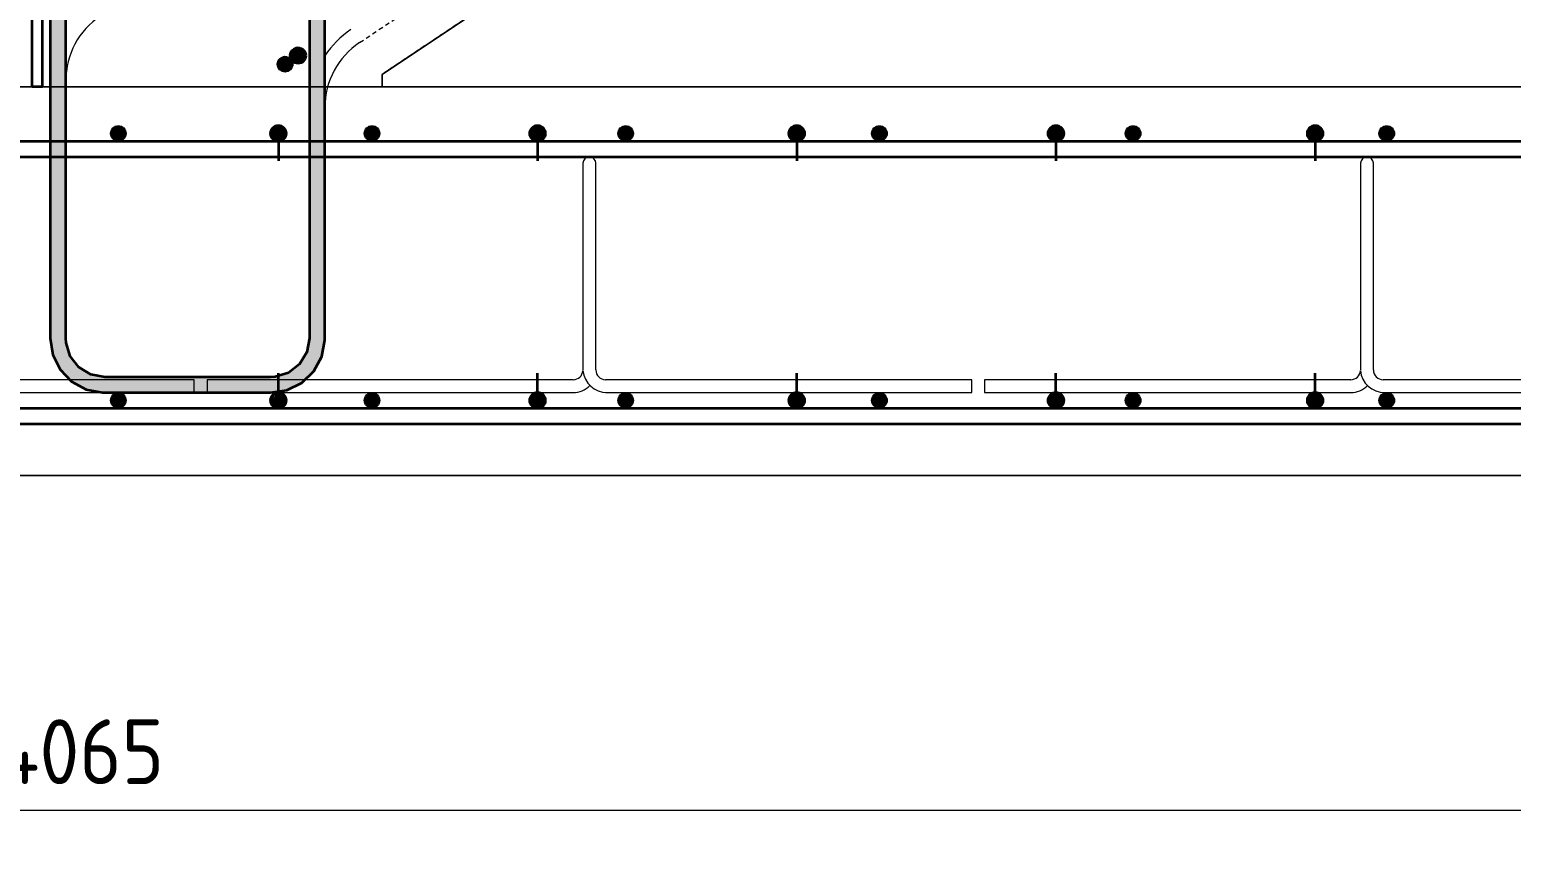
# Model space of a CAD drawing. Header units: millimetres. Extents: x 38156 to 72532, y -3741 to 33881.
# Drawn here: x 50478 to 51622, y -3308 to -2676 of the extents above; entities that cross this region are included whole.
import ezdxf

# ---------------------------------------------------------------- set-up
doc = ezdxf.new("R2010")
doc.units = ezdxf.units.MM
doc.linetypes.add('01 Штриховая _4 мм_', pattern=[6, 3.5, -2.5])
for name, color, linetype, lineweight in [('AA_Dim', 7, 'Continuous', 9), ('AA_Dim-20', 7, 'Continuous', 9), ('AA_Linii', 7, 'Continuous', 9), ('AA_Oformlenie', 7, 'Continuous', 9), ('AF_Element', 7, 'Continuous', 20), ('AF_Element_Опалубка', 253, 'Continuous', 20), ('AF_Perekritie', 7, 'Continuous', 20), ('AF_Perekritie_Опалубка', 253, 'Continuous', 20), ('KR_Armatura', 7, 'Continuous', 20), ('KR_Armatura_Tonkie', 7, 'Continuous', 20), ('KR_Fundament', 7, 'Continuous', 20)]:
    doc.layers.add(name, color=color, linetype=linetype, lineweight=lineweight)
doc.styles.add('ISOCPEUR_2', font='isocpeur.ttf', dxfattribs={"width": 0.9, "height": 50})
doc.dimstyles.new('01_Точн_3_знака__непрозр__1', dxfattribs={"dimscale": 304.8, "dimtxt": 49.799059, "dimasz": 0.111549, "dimexe": 0.098425, "dimexo": 0.065617, "dimgap": 0.016404, "dimtad": 1, "dimdec": 3, "dimrnd": 0.001, "dimdsep": 46, "dimtxsty": 'ISOCPEUR_2', "dimblk1": 'OBLIQUE', "dimblk2": 'OBLIQUE', "dimsah": 1, "dimcen": 0.09, "dimdle": 0.098425, "dimazin": 0, "dimtfac": 1, "dimtdec": 4, "dimtix": 1, "dimtmove": 0, "dimatfit": 3, "dimfxl": 1, "dimtvp": 1, "dimtfill": 1, "dimtolj": 1, "dimtzin": 0, "dimlwd": 18, "dimlwe": 18, "dimarcsym": 2})

# ---------------------------------------------------------------- blocks, each defined once
blk = doc.blocks.new('Лестница - Лестница-3665204-Разрез 1 Арм')
at = {"layer": 'AF_Perekritie', "linetype": '01 Штриховая _4 мм_'}
for p, q in [((44400.6, -1670), (42840.1, -2710.4)), ((42840.1, -2710.4), (44400.6, -1670)), ((42840.1, -2720), (42540.1, -2720)), ((42540.1, -2720), (42840.1, -2720)), ((42840.1, -2710.4), (42840.1, -2720)), ((42840.1, -2720), (42840.1, -2710.4))]:
    blk.add_line(p, q, dxfattribs=at)
blk = doc.blocks.new('351_Ряд стержней П переменный шаг _НесАрм_РабПлоск_ - Тип 1-3779279-Разрез 1 Арм')
at = {"layer": 'KR_Armatura_Tonkie', "lineweight": 35}
for points in [[(42584.1, -2914), (42596.1, -2914), (42595.9, -528), (42584.1, -528), (42584.1, -2908.6)], [(42793.1, -2914), (42796.1, -2914), (42795.9, -528), (42784.1, -528), (42784.3, -2914), (42791.6, -2914)], [(42626.1, -2956), (42626.1, -2944), (42618.3, -2943), (42610.9, -2939.9), (42604.8, -2935.2), (42600, -2928.7), (42597.1, -2921.7), (42595.9, -2914), (42584.1, -2914), (42585.8, -2925.7), (42589.9, -2935.3), (42596.9, -2944.1), (42605.1, -2950.4), (42615.2, -2954.6), (42624.5, -2955.8)], [(42754.1, -2956), (42764.9, -2954.6), (42775.3, -2950.2), (42783.8, -2943.7), (42790.4, -2935), (42794.6, -2924.9), (42795.9, -2914), (42784.1, -2914), (42783, -2921.8), (42780, -2929), (42775.3, -2935.2), (42768.8, -2940.1), (42761.7, -2943), (42754.1, -2944.2), (42754.1, -2955.8)], [(42694.4, -2956), (42754.1, -2955.8), (42754.1, -2944), (42626.1, -2944.2), (42626.1, -2956), (42669.4, -2956)]]:
    blk.add_hatch(color=256, dxfattribs=at).paths.add_polyline_path(points)
for p, q in [((42584.1, -528), (42584.1, -2914)), ((42584.1, -528), (42584.1, -2914)), ((42584.1, -528), (42584.1, -2914)), ((42596.1, -2914), (42596.1, -528)), ((42596.1, -2914), (42596.1, -528)), ((42596.1, -2914), (42596.1, -528)), ((42784.1, -528), (42784.1, -2914)), ((42784.1, -528), (42784.1, -2914)), ((42784.1, -528), (42784.1, -2914)), ((42796.1, -2914), (42796.1, -528)), ((42796.1, -2914), (42796.1, -528)), ((42796.1, -2914), (42796.1, -528)), ((42754.1, -2944), (42626.1, -2944)), ((42754.1, -2944), (42626.1, -2944)), ((42754.1, -2944), (42626.1, -2944)), ((42626.1, -2956), (42754.1, -2956)), ((42626.1, -2956), (42754.1, -2956)), ((42626.1, -2956), (42754.1, -2956))]:
    blk.add_line(p, q, dxfattribs=at)
at = {"layer": 'KR_Armatura_Tonkie', "lineweight": 35, "flags": 128}
for points in [[(42584.1, -2914), (42586, -2926.7), (42591.7, -2938.2), (42600.6, -2947.4), (42611.9, -2953.5), (42624.5, -2956), (42626.1, -2956)], [(42584.1, -2914), (42586, -2926.7), (42591.7, -2938.2), (42600.6, -2947.4), (42611.9, -2953.5), (42624.5, -2956), (42626.1, -2956)], [(42584.1, -2914), (42586, -2926.7), (42591.7, -2938.2), (42600.6, -2947.4), (42611.9, -2953.5), (42624.5, -2956), (42626.1, -2956)], [(42626.1, -2944), (42615.4, -2942), (42606.1, -2936.4), (42599.5, -2927.9), (42596.3, -2917.5), (42596.1, -2914)], [(42626.1, -2944), (42615.4, -2942), (42606.1, -2936.4), (42599.5, -2927.9), (42596.3, -2917.5), (42596.1, -2914)], [(42626.1, -2944), (42615.4, -2942), (42606.1, -2936.4), (42599.5, -2927.9), (42596.3, -2917.5), (42596.1, -2914)], [(42754.1, -2956), (42766.7, -2954), (42778.3, -2948.3), (42787.5, -2939.4), (42793.6, -2928.1), (42796, -2915.5), (42796.1, -2914)], [(42784.1, -2914), (42782.1, -2924.7), (42776.5, -2933.9), (42768, -2940.6), (42757.6, -2943.8), (42754.1, -2944)], [(42754.1, -2956), (42766.7, -2954), (42778.3, -2948.3), (42787.5, -2939.4), (42793.6, -2928.1), (42796, -2915.5), (42796.1, -2914)], [(42784.1, -2914), (42782.1, -2924.7), (42776.5, -2933.9), (42768, -2940.6), (42757.6, -2943.8), (42754.1, -2944)], [(42754.1, -2956), (42766.7, -2954), (42778.3, -2948.3), (42787.5, -2939.4), (42793.6, -2928.1), (42796, -2915.5), (42796.1, -2914)], [(42784.1, -2914), (42782.1, -2924.7), (42776.5, -2933.9), (42768, -2940.6), (42757.6, -2943.8), (42754.1, -2944)]]:
    blk.add_lwpolyline(points, dxfattribs=at)
blk = doc.blocks.new('Песок ср крупн - Песок ср крупн-3745068-Разрез 1 Арм')
at = {"layer": 'AF_Element'}
for p, q in [((42840.1, -2710.4), (44400.6, -1670)), ((44400.6, -1670), (42840.1, -2710.4)), ((42840.1, -2720), (42840.1, -2710.4)), ((42840.1, -2710.4), (42840.1, -2720)), ((44440.1, -2720), (42840.1, -2720)), ((42840.1, -2720), (44440.1, -2720))]:
    blk.add_line(p, q, dxfattribs=at)
blk = doc.blocks.new('350_Стержень П торец СК-СГ _НесАрм_РабПлоск_ - 350_Стержень П торец СК-СГ _НесАрм_РабПлоск_-V6-Разрез 1 Арм')
at = {"layer": 'KR_Armatura_Tonkie', "lineweight": 35}
h = blk.add_hatch(color=256, dxfattribs=at)
h.paths.add_polyline_path([(44360.1, -2762), (44361.6, -2761.8), (44362, -2761.5), (44362.5, -2761.1), (44355.8, -2760.2), (44357.1, -2761.2), (44358.5, -2761.8)])
h.paths.add_polyline_path([(44365.9, -2754.4), (44364.3, -2751.8), (44363.1, -2750.8), (44362.2, -2750.8), (44362.9, -2751.5), (44362.5, -2753), (44363.8, -2753.6)])
h.paths.add_polyline_path([(44364.3, -2760.2), (44365.3, -2759), (44365.9, -2754.4), (44363.6, -2760), (44364.7, -2759.6)])
h.paths.add_polyline_path([(44356, -2759.2), (44357, -2751.4), (44354.9, -2753), (44354.3, -2754.4), (44354.1, -2756), (44354.3, -2757.6), (44354.9, -2758.6), (44354.9, -2758.2), (44355.8, -2759.1)])
h.paths.add_polyline_path([(44354.3, -2757), (44354.1, -2756), (44354.7, -2754.4)])
h.paths.add_polyline_path([(44358.5, -2751.4), (44358.6, -2750.6), (44360.8, -2750.2), (44360.1, -2750), (44358.5, -2750.2), (44357.9, -2750.7), (44358.2, -2750.8), (44358, -2751.2)])
h = blk.add_hatch(color=256, dxfattribs=at)
h.paths.add_polyline_path([(44365.9, -2754.4), (44365.3, -2753), (44364.8, -2752.7), (44365.4, -2753.6)])
h.paths.add_polyline_path([(44354.9, -2753), (44354.1, -2756), (44354.3, -2757), (44354.8, -2753.6)])
h.paths.add_polyline_path([(44362, -2761.5), (44363.1, -2761.2), (44364.3, -2760.2), (44364.8, -2759.3), (44363.9, -2759.8), (44363.6, -2760), (44365.9, -2754.4), (44362.5, -2753), (44362.9, -2751.5), (44362.3, -2750.6), (44361.1, -2750.3), (44358.5, -2750.8), (44358.5, -2751.4), (44358, -2751.2), (44358.3, -2750.6), (44357.1, -2750.8), (44355.8, -2752), (44355.8, -2752.3), (44357, -2751.4), (44355.8, -2759.1), (44354.9, -2758.2), (44354.9, -2759), (44355.8, -2760.2), (44356.4, -2760.3), (44362.4, -2761.2)])
h.paths.add_polyline_path([(44365.3, -2759), (44365.9, -2757.6), (44366.1, -2756), (44365.9, -2754.4), (44365.3, -2758.5)])
h = blk.add_hatch(color=256, dxfattribs=at)
h.paths.add_polyline_path([(44360.1, -2968), (44360.8, -2967), (44360.6, -2966.8), (44360.1, -2967.8)])
h.paths.add_polyline_path([(44360.1, -2968), (44358.5, -2967.4), (44358.5, -2966), (44355.3, -2961.8), (44354.8, -2962.6), (44354.3, -2961.2), (44354.1, -2962), (44354.3, -2963.6), (44354.8, -2964.5), (44355.8, -2966.2), (44357.1, -2967.2), (44358.5, -2967.8)])
h.paths.add_polyline_path([(44365.3, -2965), (44365.9, -2963.6), (44365.9, -2962.8)])
h.paths.add_polyline_path([(44365.3, -2965), (44365.9, -2960.4), (44365.3, -2959), (44364.3, -2957.8), (44361.8, -2967), (44364.3, -2965.6)])
h.paths.add_polyline_path([(44361.6, -2967.8), (44363.1, -2967.2), (44364.3, -2966), (44364.3, -2965.7), (44363.1, -2966.7)])
h.paths.add_polyline_path([(44357.8, -2967), (44355.8, -2966.2), (44355.4, -2964.7)])
h.paths.add_polyline_path([(44360.1, -2956), (44363, -2957.2), (44362.7, -2958.2), (44364.3, -2957.8), (44363.1, -2956.8), (44360.4, -2956.1)])
h.paths.add_polyline_path([(44354.7, -2960.1), (44357.5, -2958), (44356.4, -2959.9), (44358.5, -2959.3), (44358.7, -2956.8), (44360.1, -2956), (44358.5, -2956.2), (44357.8, -2956.6), (44357.3, -2957.2), (44354.9, -2959)])
h = blk.add_hatch(color=256, dxfattribs=at)
h.paths.add_polyline_path([(44365.3, -2965), (44366.1, -2962), (44365.8, -2961.3)])
h.paths.add_polyline_path([(44360.1, -2968), (44361.6, -2967.8), (44364.3, -2965.6), (44361.8, -2967), (44364.3, -2957.8), (44362.7, -2958.2), (44363, -2957.2), (44360.1, -2956), (44358.5, -2956.9), (44358.5, -2959.3), (44356.4, -2959.9), (44357.5, -2958), (44354.7, -2960.1), (44354.9, -2959), (44354.3, -2960.4), (44354.3, -2961), (44354.5, -2961.5), (44354.8, -2962.6), (44355.3, -2961.8), (44358.5, -2966), (44358.5, -2967.4), (44359.6, -2967.8)])
h.paths.add_polyline_path([(44360.1, -2968), (44360.6, -2966.8), (44360.8, -2967), (44360.2, -2967.8)])
h.paths.add_polyline_path([(44357.8, -2967), (44355.4, -2964.7), (44355.8, -2966.2)])
h.paths.add_polyline_path([(44363.6, -2966.6), (44364.3, -2966.2), (44364.3, -2966)])
h.paths.add_polyline_path([(44354.9, -2959), (44357.3, -2957.2), (44355.8, -2957.8)])
at = {"layer": 'AA_Oformlenie'}
for centre, start, end in [((44360.1, -2756), 360, 180), ((44360.1, -2756), 180, 360), ((44360.1, -2962), 0, 180), ((44360.1, -2962), 180, 0)]:
    blk.add_arc(centre, 6, start, end, dxfattribs=at)
at = {"layer": 'KR_Armatura_Tonkie', "lineweight": 35}
for p, q in [((44360.1, -2762), (44360.1, -2777)), ((44360.1, -2956), (44360.1, -2941))]:
    blk.add_line(p, q, dxfattribs=at)
for centre in [(44360.1, -2756), (44360.1, -2962)]:
    blk.add_circle(centre, 6, dxfattribs=at)
for centre, start, end in [((44360.1, -2756), 90, 270), ((44360.1, -2756), 90, 270), ((44360.1, -2756), 270, 90), ((44360.1, -2756), 270, 90), ((44360.1, -2962), 90, 270), ((44360.1, -2962), 90, 270), ((44360.1, -2962), 270, 90), ((44360.1, -2962), 270, 90)]:
    blk.add_arc(centre, 6, start, end, dxfattribs=at)
blk = doc.blocks.new('350_Стержень П торец СК-СГ _НесАрм_РабПлоск_ - 350_Стержень П торец СК-СГ _НесАрм_РабПлоск_-V8-Разрез 1 Арм')
at = {"layer": 'KR_Armatura_Tonkie', "lineweight": 35}
h = blk.add_hatch(color=256, dxfattribs=at)
h.paths.add_polyline_path([(42760.1, -2762), (42761.6, -2761.8), (42762, -2761.5), (42762.5, -2761.1), (42755.8, -2760.2), (42757.1, -2761.2), (42758.5, -2761.8)])
h.paths.add_polyline_path([(42765.9, -2754.4), (42764.3, -2751.8), (42763.1, -2750.8), (42762.2, -2750.8), (42762.9, -2751.5), (42762.5, -2753), (42763.6, -2753.5)])
h.paths.add_polyline_path([(42764.3, -2760.2), (42765.3, -2759), (42765.9, -2754.4), (42763.6, -2760), (42764.7, -2759.6)])
h.paths.add_polyline_path([(42756, -2759.2), (42757, -2751.4), (42754.9, -2753), (42754.3, -2754.4), (42754.1, -2756), (42754.3, -2757.6), (42754.9, -2758.6), (42754.9, -2758.2), (42755.8, -2759.1)])
h.paths.add_polyline_path([(42754.3, -2757), (42754.1, -2756), (42754.7, -2754.4)])
h.paths.add_polyline_path([(42758.5, -2751.4), (42758.6, -2750.6), (42760.8, -2750.2), (42760.1, -2750), (42758.5, -2750.2), (42757.9, -2750.7), (42758.2, -2750.8), (42758, -2751.2)])
h = blk.add_hatch(color=256, dxfattribs=at)
h.paths.add_polyline_path([(42765.9, -2754.4), (42765.3, -2753), (42764.8, -2752.7)])
h.paths.add_polyline_path([(42754.9, -2753), (42754.1, -2756), (42754.3, -2757), (42754.7, -2754.4)])
h.paths.add_polyline_path([(42762, -2761.5), (42763.1, -2761.2), (42764.3, -2760.2), (42764.8, -2759.3), (42763.9, -2759.8), (42763.6, -2760), (42765.9, -2754.4), (42762.5, -2753), (42762.9, -2751.5), (42762.3, -2750.6), (42761.1, -2750.3), (42758.5, -2750.8), (42758.5, -2751.4), (42758, -2751.2), (42758.3, -2750.6), (42757.1, -2750.8), (42755.8, -2752), (42755.8, -2752.3), (42757, -2751.4), (42755.8, -2759.1), (42754.9, -2758.2), (42754.9, -2759), (42755.8, -2760.2), (42756.4, -2760.3), (42762.4, -2761.2)])
h.paths.add_polyline_path([(42765.3, -2759), (42765.9, -2757.6), (42766.1, -2756), (42765.9, -2754.4), (42765.3, -2758.5)])
h = blk.add_hatch(color=256, dxfattribs=at)
h.paths.add_polyline_path([(42760.1, -2968), (42760.8, -2967), (42760.6, -2966.8), (42760.1, -2967.8)])
h.paths.add_polyline_path([(42760.1, -2968), (42758.5, -2967.4), (42758.5, -2966), (42755.3, -2961.8), (42754.8, -2962.6), (42754.3, -2961.2), (42754.1, -2962), (42754.3, -2963.6), (42754.8, -2964.5), (42755.8, -2966.2), (42757.1, -2967.2), (42758.5, -2967.8)])
h.paths.add_polyline_path([(42765.3, -2965), (42765.9, -2963.6), (42765.9, -2962.8)])
h.paths.add_polyline_path([(42765.3, -2965), (42765.9, -2960.4), (42765.3, -2959), (42764.3, -2957.8), (42761.8, -2967), (42764.3, -2965.6)])
h.paths.add_polyline_path([(42761.6, -2967.8), (42763.1, -2967.2), (42764.3, -2966), (42764.3, -2965.7), (42763.1, -2966.7)])
h.paths.add_polyline_path([(42757.8, -2967), (42755.8, -2966.2), (42755.4, -2964.7), (42757, -2966.3)])
h.paths.add_polyline_path([(42760.1, -2956), (42763, -2957.2), (42762.7, -2958.2), (42764.3, -2957.8), (42762.6, -2956.7)])
h.paths.add_polyline_path([(42754.7, -2960.1), (42757.5, -2958), (42756.4, -2959.9), (42758.5, -2959.3), (42758.7, -2956.8), (42760.1, -2956), (42758.5, -2956.2), (42757, -2957.1), (42757.3, -2957.2), (42754.9, -2959)])
h = blk.add_hatch(color=256, dxfattribs=at)
h.paths.add_polyline_path([(42765.3, -2965), (42766.1, -2962), (42765.8, -2961.3)])
h.paths.add_polyline_path([(42760.1, -2968), (42761.6, -2967.8), (42764.3, -2965.6), (42761.8, -2967), (42764.3, -2957.8), (42762.7, -2958.2), (42763, -2957.2), (42760.1, -2956), (42758.5, -2956.9), (42758.5, -2959.3), (42756.4, -2959.9), (42757, -2958.3), (42754.7, -2960.1), (42754.9, -2959), (42754.3, -2960.4), (42754.3, -2961), (42754.5, -2961.5), (42754.8, -2962.6), (42755.3, -2961.8), (42758.5, -2966), (42758.5, -2967.4), (42759.6, -2967.8)])
h.paths.add_polyline_path([(42760.1, -2968), (42760.6, -2966.8), (42760.8, -2967), (42760.2, -2967.8)])
h.paths.add_polyline_path([(42757.8, -2967), (42755.4, -2964.7), (42755.8, -2966.2), (42757, -2966.7)])
h.paths.add_polyline_path([(42763.6, -2966.6), (42764.3, -2966.2), (42764.3, -2966)])
h.paths.add_polyline_path([(42754.9, -2959), (42757, -2957.3), (42755.8, -2957.8)])
at = {"layer": 'AA_Oformlenie'}
for centre, start, end in [((42760.1, -2756), 360, 180), ((42760.1, -2756), 180, 360), ((42760.1, -2962), 0, 180), ((42760.1, -2962), 180, 0)]:
    blk.add_arc(centre, 6, start, end, dxfattribs=at)
at = {"layer": 'KR_Armatura_Tonkie', "lineweight": 35}
for p, q in [((42760.1, -2762), (42760.1, -2777)), ((42760.1, -2956), (42760.1, -2941))]:
    blk.add_line(p, q, dxfattribs=at)
for centre in [(42760.1, -2756), (42760.1, -2962)]:
    blk.add_circle(centre, 6, dxfattribs=at)
for centre, start, end in [((42760.1, -2756), 90, 270), ((42760.1, -2756), 90, 270), ((42760.1, -2756), 270, 90), ((42760.1, -2756), 270, 90), ((42760.1, -2962), 90, 270), ((42760.1, -2962), 90, 270), ((42760.1, -2962), 270, 90), ((42760.1, -2962), 270, 90)]:
    blk.add_arc(centre, 6, start, end, dxfattribs=at)
blk = doc.blocks.new('ЭУ_Лягушка вид_1 - 10мм-3768111-Разрез 1 Арм')
at = {"layer": 'AA_Oformlenie'}
for p, q in [((40595.1, -2779), (40595.1, -2938.5)), ((40605.1, -2938.5), (40605.1, -2779)), ((40305.1, -2946), (40305.1, -2956)), ((40587.6, -2946), (40305.1, -2946)), ((40895.1, -2946), (40612.6, -2946)), ((40895.1, -2956), (40895.1, -2946)), ((40305.1, -2956), (40587.6, -2956)), ((40612.6, -2956), (40895.1, -2956))]:
    blk.add_line(p, q, dxfattribs=at)
for centre, radius, start, end in [((40600.1, -2779), 5, 0, 180), ((40587.6, -2938.5), 7.5, 270, 356.0986), ((40613.7, -2937.3), 18.7, 185.2148, 270), ((40612.6, -2938.5), 7.5, 180, 270), ((40587.6, -2938.5), 17.5, 270, 316.9756)]:
    blk.add_arc(centre, radius, start, end, dxfattribs=at)
blk = doc.blocks.new('DIMBLOCK15-Разрез 1 Арм')
at = {"layer": 'AA_Dim-20', "lineweight": 18}
for p, q in [((52550.1, -3040), (52550.1, -3308.5)), ((52550.1, -3278.5), (52550.1, -3040)), ((48485.1, -3282.5), (48485.1, -3248.5)), ((52580.1, -3278.5), (48485.1, -3278.5)), ((48485.1, -3278.5), (48485.1, -3282.5))]:
    blk.add_line(p, q, dxfattribs=at)
at = {"layer": 'AA_Dim-20', "lineweight": 30}
for p, q in [((48485.1, -3278.5), (48502.1, -3261.5)), ((52550.1, -3278.5), (52567.1, -3261.5)), ((48485.1, -3278.5), (48468.1, -3295.5)), ((52550.1, -3278.5), (52533.1, -3295.5))]:
    blk.add_line(p, q, dxfattribs=at)
at = {"layer": 'AA_Dim-20', "color": 0, "lineweight": 18, "insert": (50452, -3208.1), "char_height": 50, "width": 157.442, "attachment_point": 1, "line_spacing_factor": 1.149209, "style": 'ISOCPEUR_2', "bg_fill": 3, "box_fill_scale": 1.25, "bg_fill_color": 256, "bg_fill_true_color": 13158600, "bg_fill_transparency": 0}
blk.add_mtext('4065', dxfattribs=at)
blk = doc.blocks.new('_Oblique')
at = {"color": 0, "linetype": 'ByBlock', "lineweight": -2}
blk.add_line((-0.5, -0.5), (0.5, 0.5), dxfattribs=at)

msp = doc.modelspace()

# ---------------------------------------------------------------- hatches: boundary and pattern name
at = {"layer": 'KR_Armatura'}
h = msp.add_hatch(color=256, dxfattribs=at)
edge = h.paths.add_edge_path()
edge.add_arc((50675.386, -2702.5142), 6, 0, 360)
for points in [[(50675.7721, -2708.5018), (50680.7644, -2705.1736), (50680.3783, -2699.186), (50674.9998, -2696.5267), (50670.0075, -2699.8549), (50670.3937, -2705.8424)], [(50543.7161, -2761.1962), (50549.7161, -2761.1962), (50552.7161, -2756), (50549.7161, -2750.8038), (50543.7161, -2750.8038), (50540.7161, -2756)], [(50739.458, -2761.1962), (50745.458, -2761.1962), (50748.458, -2756), (50745.458, -2750.8038), (50739.458, -2750.8038), (50736.458, -2756)], [(50935.1999, -2761.1962), (50941.1999, -2761.1962), (50944.1999, -2756), (50941.1999, -2750.8038), (50935.1999, -2750.8038), (50932.1999, -2756)], [(51130.9419, -2761.1962), (51136.9419, -2761.1962), (51139.9419, -2756), (51136.9419, -2750.8038), (51130.9419, -2750.8038), (51127.9419, -2756)], [(51326.6838, -2761.1962), (51332.6838, -2761.1962), (51335.6838, -2756), (51332.6838, -2750.8038), (51326.6838, -2750.8038), (51323.6838, -2756)], [(51522.4257, -2761.1962), (51528.4257, -2761.1962), (51531.4257, -2756), (51528.4257, -2750.8038), (51522.4257, -2750.8038), (51519.4257, -2756)], [(50549.7161, -2967.1962), (50552.7161, -2962), (50549.7161, -2956.8038), (50543.7161, -2956.8038), (50540.7161, -2962), (50543.7161, -2967.1962)], [(50739.458, -2967.1962), (50745.458, -2967.1962), (50748.458, -2962), (50745.458, -2956.8038), (50739.458, -2956.8038), (50736.458, -2962)], [(50935.1999, -2967.1962), (50941.1999, -2967.1962), (50944.1999, -2962), (50941.1999, -2956.8038), (50935.1999, -2956.8038), (50932.1999, -2962)], [(51130.9419, -2967.1962), (51136.9419, -2967.1962), (51139.9419, -2962), (51136.9419, -2956.8038), (51130.9419, -2956.8038), (51127.9419, -2962)], [(51326.6838, -2967.1962), (51332.6838, -2967.1962), (51335.6838, -2962), (51332.6838, -2956.8038), (51326.6838, -2956.8038), (51323.6838, -2962)], [(51522.4257, -2967.1962), (51528.4257, -2967.1962), (51531.4257, -2962), (51528.4257, -2956.8038), (51522.4257, -2956.8038), (51519.4257, -2962)]]:
    msp.add_hatch(color=256, dxfattribs=at).paths.add_polyline_path(points)
h = msp.add_hatch(color=256, dxfattribs=at)
edge = h.paths.add_edge_path()
edge.add_arc((50546.7161, -2756), 6, 0, 360)
h = msp.add_hatch(color=256, dxfattribs=at)
edge = h.paths.add_edge_path()
edge.add_arc((50742.458, -2756), 6, 0, 360)
h = msp.add_hatch(color=256, dxfattribs=at)
edge = h.paths.add_edge_path()
edge.add_arc((50938.1999, -2756), 6, 0, 360)
h = msp.add_hatch(color=256, dxfattribs=at)
edge = h.paths.add_edge_path()
edge.add_arc((51133.9419, -2756), 6, 0, 360)
h = msp.add_hatch(color=256, dxfattribs=at)
edge = h.paths.add_edge_path()
edge.add_arc((51329.6838, -2756), 6, 0, 360)
h = msp.add_hatch(color=256, dxfattribs=at)
edge = h.paths.add_edge_path()
edge.add_arc((51525.4257, -2756), 6, 0, 360)
h = msp.add_hatch(color=256, dxfattribs=at)
edge = h.paths.add_edge_path()
edge.add_arc((50546.7161, -2962), 6, 0, 360)
h = msp.add_hatch(color=256, dxfattribs=at)
edge = h.paths.add_edge_path()
edge.add_arc((50742.458, -2962), 6, 0, 360)
h = msp.add_hatch(color=256, dxfattribs=at)
edge = h.paths.add_edge_path()
edge.add_arc((50938.1999, -2962), 6, 0, 360)
h = msp.add_hatch(color=256, dxfattribs=at)
edge = h.paths.add_edge_path()
edge.add_arc((51133.9419, -2962), 6, 0, 360)
h = msp.add_hatch(color=256, dxfattribs=at)
edge = h.paths.add_edge_path()
edge.add_arc((51329.6838, -2962), 6, 0, 360)
h = msp.add_hatch(color=256, dxfattribs=at)
edge = h.paths.add_edge_path()
edge.add_arc((51525.4257, -2962), 6, 0, 360)
at = {"layer": 'KR_Armatura_Tonkie', "lineweight": 35}
h = msp.add_hatch(color=256, dxfattribs=at)
edge = h.paths.add_edge_path()
edge.add_arc((50685.3706, -2695.8578), 6, 0, 360)
msp.add_hatch(color=256, dxfattribs=at).paths.add_polyline_path([(50685.7567, -2701.8454), (50690.749, -2698.5172), (50690.3629, -2692.5296), (50684.9844, -2689.8703), (50679.9921, -2693.1985), (50680.3783, -2699.186)])

# ---------------------------------------------------------------- linework, layer by layer
at = {"layer": 'AA_Linii', "linetype": '01 Штриховая _4 мм_', "lineweight": 20}
msp.add_line((50732.8534, -2685.8359), (52520.7631, -1493.8961), dxfattribs=at)
at = {"layer": 'AA_Linii', "lineweight": 20}
for centre, radius, end in [((50566.1354, -2715.2554), 60, 180), ((50766.1354, -2735.7589), 72, 146.4426902), ((50766.1354, -2735.7589), 60, 180)]:
    msp.add_arc(centre, radius, 123.6900675, end, dxfattribs=at)
at = {"layer": 'KR_Armatura'}
for p, q in [((50674.9998, -2696.5267), (50670.0075, -2699.8549)), ((50680.3783, -2699.186), (50674.9998, -2696.5267)), ((50670.0075, -2699.8549), (50670.3937, -2705.8424)), ((50670.3937, -2705.8424), (50675.7721, -2708.5018)), ((50675.7721, -2708.5018), (50680.7644, -2705.1736)), ((50680.7644, -2705.1736), (50680.3783, -2699.186)), ((50543.7161, -2750.8038), (50540.7161, -2756)), ((50549.7161, -2750.8038), (50543.7161, -2750.8038)), ((50552.7161, -2756), (50549.7161, -2750.8038)), ((50739.458, -2750.8038), (50736.458, -2756)), ((50745.458, -2750.8038), (50739.458, -2750.8038)), ((50748.458, -2756), (50745.458, -2750.8038)), ((50935.1999, -2750.8038), (50932.1999, -2756)), ((50941.1999, -2750.8038), (50935.1999, -2750.8038)), ((50944.1999, -2756), (50941.1999, -2750.8038)), ((51130.9419, -2750.8038), (51127.9419, -2756)), ((51136.9419, -2750.8038), (51130.9419, -2750.8038)), ((51139.9419, -2756), (51136.9419, -2750.8038)), ((51326.6838, -2750.8038), (51323.6838, -2756)), ((51332.6838, -2750.8038), (51326.6838, -2750.8038)), ((51335.6838, -2756), (51332.6838, -2750.8038)), ((51522.4257, -2750.8038), (51519.4257, -2756)), ((51528.4257, -2750.8038), (51522.4257, -2750.8038)), ((51531.4257, -2756), (51528.4257, -2750.8038)), ((50540.7161, -2756), (50543.7161, -2761.1962)), ((50543.7161, -2761.1962), (50549.7161, -2761.1962)), ((50549.7161, -2761.1962), (50552.7161, -2756)), ((50736.458, -2756), (50739.458, -2761.1962)), ((50739.458, -2761.1962), (50745.458, -2761.1962)), ((50745.458, -2761.1962), (50748.458, -2756)), ((50932.1999, -2756), (50935.1999, -2761.1962)), ((50935.1999, -2761.1962), (50941.1999, -2761.1962)), ((50941.1999, -2761.1962), (50944.1999, -2756)), ((51127.9419, -2756), (51130.9419, -2761.1962)), ((51130.9419, -2761.1962), (51136.9419, -2761.1962)), ((51136.9419, -2761.1962), (51139.9419, -2756)), ((51323.6838, -2756), (51326.6838, -2761.1962)), ((51326.6838, -2761.1962), (51332.6838, -2761.1962)), ((51332.6838, -2761.1962), (51335.6838, -2756)), ((51519.4257, -2756), (51522.4257, -2761.1962)), ((51522.4257, -2761.1962), (51528.4257, -2761.1962)), ((51528.4257, -2761.1962), (51531.4257, -2756)), ((50543.7161, -2956.8038), (50540.7161, -2962)), ((50549.7161, -2956.8038), (50543.7161, -2956.8038)), ((50552.7161, -2962), (50549.7161, -2956.8038)), ((50739.458, -2956.8038), (50736.458, -2962)), ((50745.458, -2956.8038), (50739.458, -2956.8038)), ((50748.458, -2962), (50745.458, -2956.8038)), ((50935.1999, -2956.8038), (50932.1999, -2962)), ((50941.1999, -2956.8038), (50935.1999, -2956.8038)), ((50944.1999, -2962), (50941.1999, -2956.8038)), ((51130.9419, -2956.8038), (51127.9419, -2962)), ((51136.9419, -2956.8038), (51130.9419, -2956.8038)), ((51139.9419, -2962), (51136.9419, -2956.8038)), ((51326.6838, -2956.8038), (51323.6838, -2962)), ((51332.6838, -2956.8038), (51326.6838, -2956.8038)), ((51335.6838, -2962), (51332.6838, -2956.8038)), ((51522.4257, -2956.8038), (51519.4257, -2962)), ((51528.4257, -2956.8038), (51522.4257, -2956.8038)), ((51531.4257, -2962), (51528.4257, -2956.8038)), ((50540.7161, -2962), (50543.7161, -2967.1962)), ((50543.7161, -2967.1962), (50549.7161, -2967.1962)), ((50549.7161, -2967.1962), (50552.7161, -2962)), ((50736.458, -2962), (50739.458, -2967.1962)), ((50739.458, -2967.1962), (50745.458, -2967.1962)), ((50745.458, -2967.1962), (50748.458, -2962)), ((50932.1999, -2962), (50935.1999, -2967.1962)), ((50935.1999, -2967.1962), (50941.1999, -2967.1962)), ((50941.1999, -2967.1962), (50944.1999, -2962)), ((51127.9419, -2962), (51130.9419, -2967.1962)), ((51130.9419, -2967.1962), (51136.9419, -2967.1962)), ((51136.9419, -2967.1962), (51139.9419, -2962)), ((51323.6838, -2962), (51326.6838, -2967.1962)), ((51326.6838, -2967.1962), (51332.6838, -2967.1962)), ((51332.6838, -2967.1962), (51335.6838, -2962)), ((51519.4257, -2962), (51522.4257, -2967.1962)), ((51522.4257, -2967.1962), (51528.4257, -2967.1962)), ((51528.4257, -2967.1962), (51531.4257, -2962))]:
    msp.add_line(p, q, dxfattribs=at)
for centre in [(50675.386, -2702.5142), (50546.7161, -2756), (50742.458, -2756), (50938.1999, -2756), (51133.9419, -2756), (51329.6838, -2756), (51525.4257, -2756), (50546.7161, -2962), (50742.458, -2962), (50938.1999, -2962), (51133.9419, -2962), (51329.6838, -2962), (51525.4257, -2962)]:
    msp.add_circle(centre, 6, dxfattribs=at)
at = {"layer": 'KR_Armatura_Tonkie', "lineweight": 35}
for p, q in [((50480.1354, -2720), (50480.1354, -2528)), ((50488.1354, -2720), (50488.1354, -2528)), ((50684.9844, -2689.8703), (50679.9921, -2693.1985)), ((50679.9921, -2693.1985), (50680.3783, -2699.186)), ((50690.3629, -2692.5296), (50684.9844, -2689.8703)), ((50690.749, -2698.5172), (50690.3629, -2692.5296)), ((50680.3783, -2699.186), (50685.7567, -2701.8454)), ((50685.7567, -2701.8454), (50690.749, -2698.5172)), ((50488.1354, -2720), (50480.1354, -2720)), ((46430.1354, -2762), (52510.1354, -2762)), ((46430.1354, -2774), (52510.1354, -2774)), ((46430.1354, -2968), (52510.1354, -2968)), ((46430.1354, -2980), (52510.1354, -2980))]:
    msp.add_line(p, q, dxfattribs=at)
msp.add_circle((50685.3706, -2695.8578), 6, dxfattribs=at)
at = {"layer": 'KR_Fundament'}
for p, q in [((46590.1354, -2720), (52350.1354, -2720)), ((52350.1354, -2720), (46590.1354, -2720)), ((52550.1354, -3020), (46390.1354, -3020)), ((46390.1354, -3020), (52550.1354, -3020))]:
    msp.add_line(p, q, dxfattribs=at)

# ---------------------------------------------------------------- block references
at = {"layer": 'AA_Oformlenie'}
for p in [(9710.0738, 0), (10310.0738, 0), (10910.0738, 0)]:
    msp.add_blockref('ЭУ_Лягушка вид_1 - 10мм-3768111-Разрез 1 Арм', p, dxfattribs=at)
at = {"layer": 'AF_Element_Опалубка'}
msp.add_blockref('Песок ср крупн - Песок ср крупн-3745068-Разрез 1 Арм', (7910.0738, 0), dxfattribs=at)
at = {"layer": 'AF_Perekritie_Опалубка', "linetype": '01 Штриховая _4 мм_'}
msp.add_blockref('Лестница - Лестница-3665204-Разрез 1 Арм', (7910.0738, 0), dxfattribs=at)
at = {"layer": 'KR_Armatura_Tonkie', "lineweight": 35}
for name, p in [('351_Ряд стержней П переменный шаг _НесАрм_РабПлоск_ - Тип 1-3779279-Разрез 1 Арм', (7910.0738, 0)), ('350_Стержень П торец СК-СГ _НесАрм_РабПлоск_ - 350_Стержень П торец СК-СГ _НесАрм_РабПлоск_-V8-Разрез 1 Арм', (7910.0738, 0)), ('350_Стержень П торец СК-СГ _НесАрм_РабПлоск_ - 350_Стержень П торец СК-СГ _НесАрм_РабПлоск_-V6-Разрез 1 Арм', (6510.0738, 0)), ('350_Стержень П торец СК-СГ _НесАрм_РабПлоск_ - 350_Стержень П торец СК-СГ _НесАрм_РабПлоск_-V6-Разрез 1 Арм', (6710.0738, 0)), ('350_Стержень П торец СК-СГ _НесАрм_РабПлоск_ - 350_Стержень П торец СК-СГ _НесАрм_РабПлоск_-V6-Разрез 1 Арм', (6910.0738, 0)), ('350_Стержень П торец СК-СГ _НесАрм_РабПлоск_ - 350_Стержень П торец СК-СГ _НесАрм_РабПлоск_-V6-Разрез 1 Арм', (7110.0738, 0))]:
    msp.add_blockref(name, p, dxfattribs=at)

# ---------------------------------------------------------------- next in the draw order: dimensions: what is measured, and where the dimension line sits
at = {"layer": 'AA_Dim', "lineweight": 18}
dim = msp.add_linear_dim(base=(48485.1354, -3278.4618), p1=(52550.1354, -3020), p2=(48485.1354, -3302.5035), dimstyle='01_Точн_3_знака__непрозр__1', override={"dimpost": '<>', "dimfxl": 4074.804683}, dxfattribs=at)
dim.commit()
dim.dimension.update_dxf_attribs({"geometry": 'DIMBLOCK15-Разрез 1 Арм', "text_midpoint": (50517.6354, -3248.4618)})

doc.saveas('drawing.dxf')
